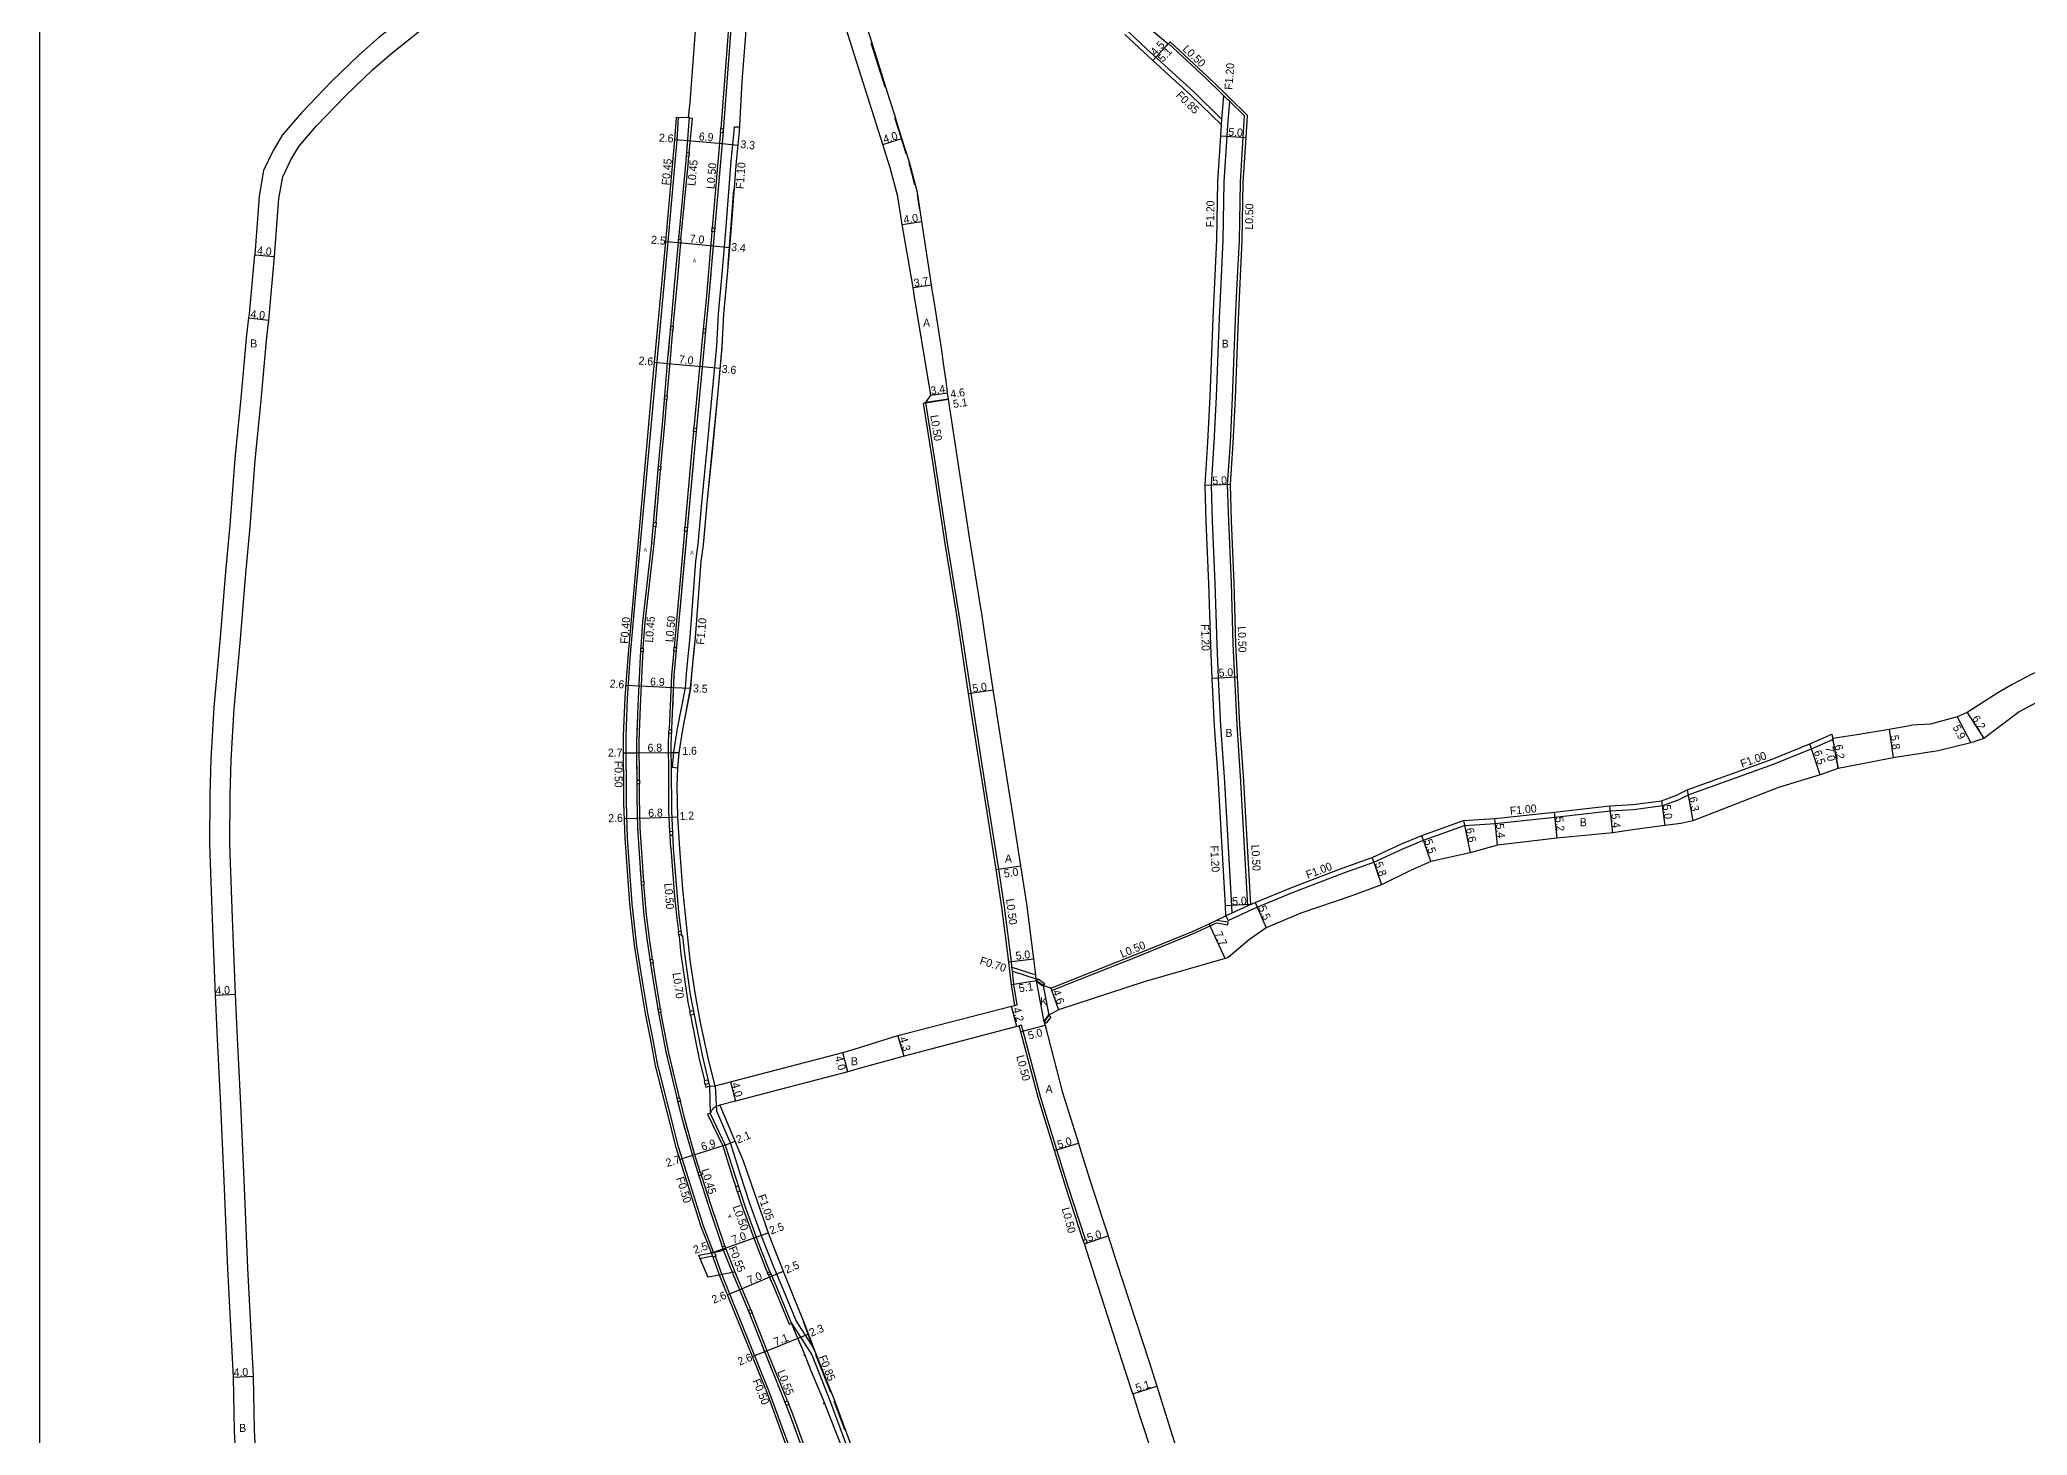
# Model space of a CAD drawing. Header units: metres. Extents: x -12000 to -8000, y -105000 to -102000.
# Drawn here: x -12000 to -11602.6, y -104276.8 to -103997.6 of the extents above; entities that cross this region are included whole.
import ezdxf

# ---------------------------------------------------------------- set-up
doc = ezdxf.new("R2010")
doc.units = ezdxf.units.M
doc.header["$LTSCALE"] = 2.5
for name, color, linetype in [('側溝・桝', 7, 'Continuous'), ('図郭', 7, 'Continuous'), ('幅員', 7, 'Continuous'), ('歩道・分離帯・安全施設', 7, 'Continuous'), ('舗装', 7, 'Continuous'), ('道路', 7, 'Continuous')]:
    doc.layers.add(name, color=color, linetype=linetype)
doc.styles.get("Standard").update_dxf_attribs({"font": ''})
doc.styles.add('YOKO_DECO', font='')
doc.styles.get('Standard').set_extended_font_data('@MS PGothic')
doc.styles.get('YOKO_DECO').set_extended_font_data('MS PGothic')

msp = doc.modelspace()

# ---------------------------------------------------------------- linework, layer by layer
at = {"layer": '側溝・桝'}
for points in [[(-11835.64, -103947.6), (-11835.02, -103947.07), (-11834.98, -103947.04), (-11832.59, -103949.16), (-11827.01, -103954.6), (-11823.62, -103957.58), (-11815.11, -103965.3), (-11809.44, -103970.59), (-11802.2, -103977.19), (-11792.98, -103986.12), (-11782.44, -103995.87), (-11778.75, -103999.36), (-11769.28, -104007.99), (-11763.63, -104013.48)], [(-11862.39, -103996.05), (-11863.84, -104015.33)], [(-11758.44, -104170.81), (-11759.92, -104144.86), (-11760.62, -104134.63), (-11761.07, -104125.07), (-11761.39, -104118.5), (-11761.74, -104106.2), (-11762.26, -104093.85), (-11762.49, -104086.55), (-11761.94, -104078.2), (-11761.52, -104069.15), (-11760.92, -104053.43), (-11760.57, -104046.37), (-11760.14, -104037.74), (-11759.95, -104026.08), (-11759.37, -104017.04), (-11759.09, -104012.8), (-11762.15, -104009.84), (-11762.45, -104009.55), (-11763.27, -104008.75), (-11763.57, -104008.46), (-11766.78, -104005.33), (-11774.33, -103998.32)], [(-11762.15, -104009.84), (-11762.52, -104014.67), (-11762.66, -104016.83), (-11763.25, -104025.95), (-11763.44, -104037.63), (-11763.88, -104046.37), (-11764.22, -104053.28), (-11764.82, -104068.98), (-11765.24, -104078.15), (-11765.79, -104086.58), (-11765.79, -104086.67), (-11765.56, -104093.88), (-11765.04, -104106.27), (-11764.68, -104118.61), (-11764.37, -104125.22), (-11763.91, -104134.83), (-11763.22, -104145.02), (-11761.74, -104170.8), (-11761.66, -104172.29)], [(-11763.72, -104014.59), (-11763.63, -104013.48), (-11763.27, -104008.75)], [(-11865.26, -104240.09), (-11867.31, -104234.91), (-11872.3, -104219.05), (-11875.86, -104204.8), (-11876.42, -104202.76), (-11877.3, -104197.96), (-11878.4, -104192.32), (-11879.38, -104186.7), (-11880.59, -104178.82), (-11881.56, -104170.4), (-11882.46, -104157.26), (-11882.71, -104150.25), (-11882.78, -104136.81), (-11882.5, -104129.35), (-11881.97, -104121.27), (-11880.88, -104109.22), (-11877.18, -104068.48), (-11874.36, -104037.96), (-11872.55, -104017.57), (-11872.26, -104013.04)], [(-11870.16, -104020.16), (-11869.5, -104013.33), (-11870.12, -104013.27)], [(-11872.45, -104143.27), (-11873.52, -104143.15), (-11873.25, -104140.08), (-11872.47, -104135.35), (-11870.92, -104127.21), (-11870.6, -104123.62), (-11869.97, -104117.1), (-11868.82, -104101.84), (-11868.38, -104098.49), (-11867.55, -104089.51), (-11866.53, -104079.24), (-11865.46, -104067.86), (-11864.61, -104058.85), (-11864.29, -104052.37), (-11863.49, -104043.67), (-11863.09, -104039), (-11862.8, -104035.83), (-11861.78, -104021.85), (-11861.14, -104015.82), (-11861.1, -104014.95), (-11860.02, -104015.01)], [(-11863.9, -104016.11), (-11863.94, -104016.64), (-11865.53, -104035.17)], [(-11870.38, -104022.55), (-11870.23, -104020.91)], [(-11865.6, -104035.9), (-11866.71, -104048.77), (-11867.34, -104055.44)], [(-11873.33, -104054.93), (-11873.15, -104052.93), (-11872.52, -104045.97)], [(-11874.54, -104068.77), (-11873.92, -104061.37), (-11873.4, -104055.64)], [(-11867.4, -104056.14), (-11869.21, -104075.2)], [(-11875.81, -104082.84), (-11874.96, -104073.78), (-11874.6, -104069.5)], [(-11805.07, -104190.75), (-11804.58, -104190.64), (-11805.25, -104186.57), (-11805.53, -104183.88), (-11805.61, -104183.12), (-11805.73, -104181.98), (-11807.13, -104171.04), (-11808.27, -104163.52), (-11810.84, -104147.37), (-11813.13, -104132.68), (-11813.8, -104128.3), (-11816.17, -104112.62), (-11818.48, -104098.29), (-11820.9, -104082.42), (-11822.84, -104070.15)], [(-11869.28, -104075.96), (-11869.54, -104078.69), (-11871.02, -104095.07)], [(-11876.78, -104094.14), (-11875.88, -104083.6)], [(-11879.32, -104119.28), (-11878.96, -104114.1), (-11877.19, -104099), (-11876.85, -104094.97)], [(-11871.08, -104095.84), (-11873.18, -104119.06)], [(-11880.09, -104145.7), (-11880.14, -104137.89), (-11879.86, -104130.85), (-11879.45, -104121), (-11879.37, -104119.98)], [(-11873.24, -104119.81), (-11873.68, -104124.69), (-11874.17, -104135.37), (-11874.17, -104135.52)], [(-11874, -104155.93), (-11874.2, -104151.83), (-11874.25, -104143.19), (-11874.29, -104139.65), (-11874.29, -104138.4), (-11874.21, -104136.31)], [(-11757.95, -104170.58), (-11758.44, -104170.81), (-11761.66, -104172.29), (-11762.83, -104172.84), (-11762.41, -104173.74), (-11757.54, -104171.49), (-11756.58, -104171.09), (-11749.5, -104168.13), (-11739.25, -104164.2), (-11733.24, -104162.07), (-11727.44, -104159.42), (-11723.33, -104157.68), (-11715.13, -104154.73), (-11709.01, -104154.35), (-11697.09, -104153.1), (-11685.98, -104151.81), (-11681.36, -104151.53), (-11675.48, -104150.77), (-11672.33, -104149.59), (-11670.24, -104148.56), (-11653.33, -104142.46), (-11645.64, -104139.34), (-11641.47, -104137.53), (-11641.52, -104137.26)], [(-11879.24, -104165.99), (-11879.92, -104155.24), (-11880.07, -104149.21), (-11880.09, -104146.45)], [(-11873.83, -104159.31), (-11873.95, -104156.76)], [(-11873.83, -104159.31), (-11873.07, -104168.98), (-11872.68, -104172.75), (-11872.29, -104175.96)], [(-11877.48, -104181.48), (-11878.01, -104177.82), (-11878.7, -104172.66), (-11879.16, -104167.21), (-11879.19, -104166.71)], [(-11872.21, -104176.69), (-11872.18, -104176.94), (-11871.83, -104180.49), (-11870.72, -104188.23), (-11870.4, -104190.07), (-11870.04, -104191.92)], [(-11797.87, -104187.32), (-11797.7, -104187.79), (-11780.54, -104180.96), (-11769.31, -104176.39), (-11765.99, -104174.85), (-11764.7, -104174.25), (-11762.47, -104174.6), (-11762.39, -104174.11), (-11764.77, -104173.74)], [(-11875.91, -104191.41), (-11876.98, -104184.92), (-11877.37, -104182.2)], [(-11805.61, -104183.12), (-11800.86, -104184.64)], [(-11805.53, -104183.88), (-11800.76, -104185.4)], [(-11872.08, -104209.21), (-11872.94, -104205.56), (-11874.28, -104199.94), (-11875.79, -104192.13)], [(-11869.89, -104192.71), (-11868.82, -104198.16), (-11868.19, -104201.17), (-11867.1, -104205.79)], [(-11790.88, -104237.6), (-11794.35, -104226.96), (-11796.62, -104219.64), (-11799.85, -104209.26), (-11803.36, -104195.91), (-11803.68, -104194.73), (-11804.16, -104194.85)], [(-11866.93, -104206.54), (-11866.8, -104207.09), (-11866.1, -104206.93)], [(-11866.1, -104206.93), (-11865.97, -104212.36)], [(-11864.94, -104206.84), (-11864.7, -104211.84), (-11861.92, -104218.38), (-11859.98, -104224.61), (-11857.99, -104230.69), (-11855.43, -104237.65), (-11853.32, -104243.02), (-11851.73, -104246.66), (-11848.73, -104253.93), (-11845.28, -104259.32)], [(-11867.93, -104224.04), (-11869.13, -104220.24), (-11871.12, -104213.26), (-11871.9, -104209.94)], [(-11863.04, -104238.87), (-11865.75, -104230.79), (-11867.64, -104224.97), (-11867.72, -104224.69)], [(-11860.49, -104228.09), (-11859.47, -104231.2), (-11856.9, -104238.21), (-11854.77, -104243.62), (-11854.51, -104244.22)], [(-11861.5, -104244.2), (-11863.27, -104239.69)], [(-11861.5, -104244.2), (-11861, -104243.99), (-11862.76, -104239.51), (-11862.82, -104239.54)], [(-11868.05, -104241.37), (-11865.48, -104240.86)], [(-11864.09, -104244.71), (-11865.39, -104241.09)], [(-11815.57, -104400), (-11825.07, -104363.12), (-11832, -104336.54), (-11835.2, -104324.33), (-11836.82, -104318.59), (-11838.9, -104311.65), (-11841.93, -104301.7), (-11845.95, -104290.07), (-11850.85, -104277.12), (-11854.2, -104267.88), (-11863.61, -104244.55), (-11864.92, -104240.91)], [(-11857.82, -104251.58), (-11857.88, -104251.43), (-11861, -104243.99)], [(-11854.28, -104244.75), (-11853.17, -104247.27), (-11850.18, -104254.53), (-11849.7, -104254.33)], [(-11850.52, -104269.88), (-11854.22, -104260.69), (-11857.55, -104252.26)], [(-11849.7, -104254.33), (-11845.66, -104260.66), (-11841.87, -104270.1), (-11839.07, -104277.7), (-11836.41, -104284.9), (-11834.07, -104291.66), (-11832.65, -104296.11), (-11830.87, -104301.8), (-11828.98, -104307.96), (-11826.91, -104315.26), (-11824.33, -104324.25), (-11823.15, -104328.68), (-11821.14, -104336.57), (-11815.86, -104356.58), (-11811.13, -104375.19), (-11809.81, -104379.9), (-11807.43, -104389.72), (-11805.73, -104396.06), (-11804.7, -104400)], [(-11843.19, -104289.78), (-11843.19, -104289.77), (-11846.16, -104281.51), (-11849.66, -104272.01), (-11850.22, -104270.61)]]:
    msp.add_lwpolyline(points, dxfattribs=at)
for points in [[(-11863.41, -104016.15), (-11863.9, -104016.11), (-11863.84, -104015.33), (-11863.35, -104015.37)], [(-11870.62, -104020.11), (-11870.16, -104020.16), (-11870.23, -104020.91), (-11870.69, -104020.87)], [(-11872.26, -104037.47), (-11871.79, -104037.51), (-11871.85, -104038.19), (-11872.32, -104038.15)], [(-11865.11, -104035.94), (-11865.6, -104035.9), (-11865.53, -104035.17), (-11865.04, -104035.21)], [(-11873.8, -104054.89), (-11873.33, -104054.93), (-11873.4, -104055.64), (-11873.86, -104055.59)], [(-11866.85, -104055.49), (-11867.34, -104055.44), (-11867.4, -104056.14), (-11866.91, -104056.18)], [(-11875.01, -104068.73), (-11874.54, -104068.77), (-11874.6, -104069.5), (-11875.07, -104069.46)], [(-11868.79, -104076.01), (-11869.28, -104075.96), (-11869.21, -104075.2), (-11868.72, -104075.25)], [(-11876.28, -104082.8), (-11875.81, -104082.84), (-11875.88, -104083.6), (-11876.34, -104083.56)], [(-11877.24, -104094.1), (-11876.78, -104094.14), (-11876.85, -104094.97), (-11877.31, -104094.93)], [(-11870.59, -104095.88), (-11871.08, -104095.84), (-11871.02, -104095.07), (-11870.52, -104095.12)], [(-11879.79, -104119.25), (-11879.32, -104119.28), (-11879.37, -104119.98), (-11879.84, -104119.95)], [(-11872.75, -104119.86), (-11873.24, -104119.81), (-11873.18, -104119.06), (-11872.68, -104119.11)], [(-11873.71, -104136.33), (-11874.21, -104136.31), (-11874.17, -104135.52), (-11873.68, -104135.54)], [(-11880.56, -104145.7), (-11880.09, -104145.7), (-11880.09, -104146.45), (-11880.56, -104146.45)], [(-11873.46, -104156.73), (-11873.95, -104156.76), (-11874, -104155.93), (-11873.5, -104155.91)], [(-11879.7, -104166.02), (-11879.24, -104165.99), (-11879.19, -104166.71), (-11879.66, -104166.74)], [(-11871.72, -104176.63), (-11872.21, -104176.69), (-11872.29, -104175.96), (-11871.8, -104175.9)], [(-11877.94, -104181.55), (-11877.48, -104181.48), (-11877.37, -104182.2), (-11877.84, -104182.27)], [(-11876.37, -104191.49), (-11875.91, -104191.41), (-11875.79, -104192.13), (-11876.25, -104192.21)], [(-11870.04, -104191.92), (-11869.34, -104191.78), (-11869.18, -104192.57), (-11869.89, -104192.71)], [(-11867.1, -104205.79), (-11866.4, -104205.63), (-11866.23, -104206.38), (-11866.93, -104206.54)], [(-11872.54, -104209.31), (-11872.08, -104209.21), (-11871.9, -104209.94), (-11872.36, -104210.05)], [(-11868.38, -104224.18), (-11867.93, -104224.04), (-11867.72, -104224.69), (-11868.17, -104224.83)], [(-11860.84, -104227.03), (-11860.34, -104226.87), (-11860, -104227.93), (-11860.49, -104228.09)], [(-11865.71, -104240.27), (-11865.17, -104240.06), (-11864.84, -104240.88), (-11865.39, -104241.09)], [(-11791.35, -104237.76), (-11790.88, -104237.6), (-11790.78, -104237.57), (-11790.57, -104238.24), (-11791.14, -104238.42)], [(-11854.51, -104244.22), (-11854.03, -104244.01), (-11853.8, -104244.54), (-11854.28, -104244.75)], [(-11858.32, -104251.78), (-11857.82, -104251.58), (-11857.55, -104252.26), (-11858.05, -104252.46)], [(-11851.02, -104270.08), (-11850.52, -104269.88), (-11850.22, -104270.61), (-11850.72, -104270.81)]]:
    msp.add_lwpolyline(points, close=True, dxfattribs=at)
for points, elevation in [([(-11871.79, -104037.51), (-11870.38, -104022.55)], 91.21), ([(-11872.52, -104045.97), (-11871.85, -104038.19)], 91.21), ([(-11865.97, -104212.36), (-11866.47, -104212.51), (-11863.43, -104218.83), (-11861.47, -104225.08), (-11860.84, -104227.03)], -91.22)]:
    msp.add_lwpolyline(points, dxfattribs=dict(at, elevation=elevation))
at = {"layer": '側溝・桝', "elevation": -91.21}
msp.add_lwpolyline([(-11863.49, -104239.02), (-11863.04, -104238.87), (-11862.82, -104239.54), (-11863.27, -104239.69)], close=True, dxfattribs=at)
at = {"layer": '図郭'}
msp.add_lwpolyline([(-12000, -103800), (-11200, -103800), (-11200, -104400), (-12000, -104400)], close=True, dxfattribs=at)
at = {"layer": '幅員'}
for points in [[(-11777.43, -104001.72), (-11773.99, -103997.95)], [(-11777.43, -104001.72), (-11774.4, -103998.4)], [(-11873.03, -104017.54), (-11870.45, -104017.72)], [(-11870.45, -104017.72), (-11863.59, -104018.32)], [(-11831.44, -104018.51), (-11827.62, -104017.31)], [(-11763.86, -104016.75), (-11758.87, -104017.08)], [(-11863.59, -104018.32), (-11860.36, -104018.65)], [(-11827.57, -104034.5), (-11823.61, -104033.9)], [(-11874.81, -104037.92), (-11872.32, -104038.15)], [(-11957.02, -104040.56), (-11953.04, -104040.92)], [(-11872.32, -104038.15), (-11865.35, -104038.78)], [(-11865.35, -104038.78), (-11862.01, -104039.09)], [(-11825.35, -104047.15), (-11821.69, -104046.6)], [(-11958.18, -104053.2), (-11954.21, -104053.68)], [(-11877.07, -104062.08), (-11874.47, -104062.3)], [(-11874.47, -104062.3), (-11867.55, -104062.95)], [(-11867.55, -104062.95), (-11863.95, -104063.29)], [(-11823.33, -104070.23), (-11818.29, -104069.47)], [(-11818.29, -104069.47), (-11822.84, -104070.15)], [(-11821.84, -104068.69), (-11818.48, -104068.17)], [(-11761.99, -104086.56), (-11766.99, -104086.71)], [(-11765.57, -104125.28), (-11760.57, -104125.04)], [(-11880.16, -104126.91), (-11882.77, -104126.72)], [(-11873.3, -104127.2), (-11880.16, -104126.91)], [(-11869.85, -104127.36), (-11873.3, -104127.2)], [(-11814.29, -104128.38), (-11809.35, -104127.63)], [(-11616.6, -104133.02), (-11613.88, -104138.25)], [(-11614.65, -104132.15), (-11611.32, -104137.38)], [(-11641.66, -104136.47), (-11640.45, -104143.36)], [(-11640.45, -104143.36), (-11641.52, -104137.26)], [(-11630.24, -104135.49), (-11629.45, -104141.23)], [(-11880.59, -104140.27), (-11883.24, -104140.28)], [(-11873.79, -104140.23), (-11880.59, -104140.27)], [(-11872.18, -104140.21), (-11873.79, -104140.23)], [(-11644.03, -104144.6), (-11646.06, -104138.42)], [(-11670.63, -104147.64), (-11669.49, -104153.84)], [(-11873.64, -104153.17), (-11880.44, -104153.34)], [(-11872.41, -104153.11), (-11873.64, -104153.17)], [(-11697.2, -104152.11), (-11696.67, -104157.28)], [(-11685.51, -104156.19), (-11686.07, -104150.81)], [(-11675.73, -104149.79), (-11675.08, -104154.75)], [(-11880.44, -104153.34), (-11883.08, -104153.43)], [(-11721.87, -104161.94), (-11723.7, -104156.75)], [(-11715.33, -104153.74), (-11713.97, -104160.2)], [(-11708.52, -104158.72), (-11709.09, -104153.36)], [(-11733.62, -104161.14), (-11731.73, -104166.63)], [(-11808.76, -104163.59), (-11803.82, -104162.85)], [(-11757.95, -104170.58), (-11762.94, -104170.86)], [(-11756.97, -104170.17), (-11754.79, -104175.22)], [(-11762.97, -104181.38), (-11766.2, -104174.4)], [(-11806.23, -104182.04), (-11801.27, -104181.41)], [(-11964.87, -104188.72), (-11960.87, -104188.53)], [(-11800.7, -104185.86), (-11805.74, -104186.63)], [(-11797.87, -104187.32), (-11796.32, -104191.65)], [(-11804.62, -104194.97), (-11805.69, -104190.91)], [(-11827.2, -104200.91), (-11828.41, -104196.79)], [(-11799.01, -104194.76), (-11803.85, -104196.03)], [(-11838.4, -104204.02), (-11839.4, -104200.14)], [(-11861.9, -104206.04), (-11860.88, -104209.91)], [(-11869.46, -104220.75), (-11872.02, -104221.55)], [(-11862.93, -104218.68), (-11869.46, -104220.75)], [(-11862.93, -104218.68), (-11861.03, -104217.89)], [(-11797.1, -104219.79), (-11792.33, -104218.3)], [(-11856.75, -104237.1), (-11854.39, -104236.26)], [(-11865.71, -104240.27), (-11863.35, -104239.43)], [(-11863.35, -104239.43), (-11856.75, -104237.1)], [(-11791.14, -104238.42), (-11786.38, -104236.88)], [(-11851.35, -104243.96), (-11853.62, -104244.95)], [(-11860.05, -104247.65), (-11862.5, -104248.64)], [(-11853.62, -104244.95), (-11860.05, -104247.65)], [(-11846.32, -104256.53), (-11848.42, -104257.41)], [(-11855.05, -104260.03), (-11857.49, -104261.02)], [(-11848.42, -104257.41), (-11855.05, -104260.03)], [(-11961.23, -104265.11), (-11957.23, -104264.93)], [(-11781.48, -104268.49), (-11776.63, -104266.92)]]:
    msp.add_lwpolyline(points, dxfattribs=at)
at = {"layer": '歩道・分離帯・安全施設'}
for points in [[(-11861.3, -103988.23), (-11863.45, -104016.68), (-11865.35, -104038.78), (-11866.21, -104048.81), (-11869.05, -104078.73), (-11873.19, -104124.72), (-11873.67, -104135.39), (-11873.8, -104138.41), (-11873.79, -104139.64), (-11873.75, -104143.19), (-11873.7, -104151.82), (-11873.33, -104159.29), (-11872.58, -104168.94), (-11872.19, -104172.7), (-11871.69, -104176.82), (-11871.47, -104176.79), (-11871.46, -104176.87), (-11871.12, -104180.4), (-11870.01, -104188.12), (-11869.7, -104189.94), (-11868.12, -104198.01), (-11867.48, -104201.01), (-11866.1, -104206.93), (-11864.94, -104206.84)], [(-11861.3, -103988.23), (-11863.45, -104016.68), (-11865.35, -104038.78), (-11866.21, -104048.81), (-11869.05, -104078.73), (-11873.19, -104124.72), (-11873.67, -104135.39), (-11873.8, -104138.41), (-11873.79, -104139.64), (-11873.75, -104143.19), (-11873.7, -104151.82), (-11873.33, -104159.29), (-11872.58, -104168.94), (-11872.19, -104172.7), (-11871.69, -104176.82), (-11871.47, -104176.79), (-11871.46, -104176.87), (-11871.12, -104180.4), (-11870.01, -104188.12), (-11869.7, -104189.94), (-11868.12, -104198.01), (-11867.48, -104201.01), (-11866.1, -104206.93), (-11864.94, -104206.84)], [(-11830.96, -104007.06), (-11833.74, -103998.26)], [(-11826.75, -104020.41), (-11827.72, -104017.34), (-11829.02, -104013.21)], [(-11870.56, -104019.23), (-11870.47, -104017.96)], [(-11863.3, -104014.69), (-11863.45, -104016.68), (-11865.35, -104038.78), (-11865.68, -104042.59)], [(-11870.87, -104022.8), (-11870.84, -104022.51), (-11870.69, -104020.87)], [(-11825.01, -104026.57), (-11826.19, -104022.19)], [(-11824.06, -104031.6), (-11824.51, -104028.61)], [(-11872.99, -104045.93), (-11872.32, -104038.15), (-11872.15, -104036.37)], [(-11873.27, -104049.01), (-11872.99, -104045.93)], [(-11865.84, -104044.44), (-11866.21, -104048.81), (-11866.28, -104049.56)], [(-11874.32, -104060.58), (-11873.93, -104056.34)], [(-11866.95, -104056.57), (-11869.05, -104078.73), (-11871.66, -104107.73)], [(-11876.36, -104083.71), (-11876.28, -104082.8), (-11875.43, -104073.74), (-11875.09, -104069.72)], [(-11877.15, -104093.05), (-11876.55, -104085.93)], [(-11878.26, -104104.09), (-11877.66, -104098.95), (-11877.58, -104098.09)], [(-11879.02, -104110.63), (-11878.81, -104108.77)], [(-11871.69, -104108.03), (-11873.19, -104124.72), (-11873.5, -104131.53)], [(-11880.55, -104147.84), (-11880.61, -104137.88), (-11880.42, -104133.14)], [(-11873.74, -104137.1), (-11873.8, -104138.41), (-11873.79, -104139.64)], [(-11880.32, -104156.4), (-11880.39, -104155.26), (-11880.41, -104154.42)], [(-11879.57, -104167.97), (-11879.63, -104167.25), (-11879.86, -104163.55)], [(-11877.54, -104184.3), (-11877.9, -104181.81)], [(-11799.44, -104186.87), (-11800.65, -104186.02)], [(-11798.33, -104192.65), (-11799.19, -104193.83)], [(-11874.5, -104201.07), (-11874.74, -104200.04), (-11874.89, -104199.25)], [(-11873.64, -104204.63), (-11874.09, -104202.78)], [(-11871.94, -104211.82), (-11872.4, -104209.88)], [(-11864.01, -104210.73), (-11864.33, -104210.82), (-11864.72, -104210.98), (-11865.08, -104211.2), (-11865.41, -104211.46), (-11865.45, -104211.48), (-11865.67, -104211.78), (-11865.83, -104212.06), (-11865.97, -104212.36), (-11862.93, -104218.68), (-11860.98, -104224.93), (-11858.98, -104231.03), (-11856.75, -104237.1), (-11856.41, -104238.03), (-11854.29, -104243.42), (-11852.69, -104247.07), (-11849.14, -104255.69), (-11847.25, -104260.21), (-11845.87, -104263.69), (-11843.39, -104269.68), (-11841.09, -104275.48), (-11834.49, -104292.25)], [(-11864.01, -104210.73), (-11864.33, -104210.82), (-11864.72, -104210.98), (-11865.08, -104211.2), (-11865.41, -104211.46), (-11865.45, -104211.48), (-11865.67, -104211.78), (-11865.83, -104212.06), (-11865.97, -104212.36), (-11862.93, -104218.68), (-11860.98, -104224.93), (-11858.98, -104231.03)], [(-11869.85, -104219.43), (-11871.22, -104214.63)], [(-11858.98, -104231.03), (-11856.75, -104237.1), (-11856.41, -104238.03)], [(-11863.27, -104239.69), (-11863.35, -104239.43), (-11863.85, -104237.95)], [(-11856.41, -104238.03), (-11854.29, -104243.42), (-11852.69, -104247.07), (-11849.14, -104255.69), (-11847.25, -104260.21), (-11845.87, -104263.69), (-11843.39, -104269.68), (-11841.09, -104275.48), (-11834.49, -104292.25)], [(-11860.09, -104247.55), (-11861.27, -104244.73)], [(-11858.22, -104252.03), (-11858.38, -104251.63), (-11858.83, -104250.56)], [(-11853.5, -104263.91), (-11854.72, -104260.88), (-11855.55, -104258.78)], [(-11848.81, -104275.88), (-11849.46, -104274.1)]]:
    msp.add_lwpolyline(points, dxfattribs=at)
for points, elevation in [([(-11870.84, -104022.51), (-11870.62, -104020.11), (-11870.11, -104013.12), (-11870.32, -104013.11)], 91.21), ([(-11870.84, -104022.51), (-11870.62, -104020.11), (-11870.11, -104013.12), (-11870.32, -104013.11)], 91.22), ([(-11872.99, -104045.93), (-11872.32, -104038.15), (-11870.84, -104022.51)], 91.21), ([(-11872.99, -104045.93), (-11872.32, -104038.15), (-11870.84, -104022.51)], 91.22), ([(-11862.37, -104042.52), (-11861.23, -104027.51)], 94.87), ([(-11866.2, -104230.94), (-11868.09, -104225.11), (-11869.58, -104220.37), (-11871.58, -104213.38), (-11873.39, -104205.67), (-11874.74, -104200.04), (-11876.25, -104192.21), (-11877.44, -104184.99), (-11878.47, -104177.88), (-11879.17, -104172.72), (-11879.63, -104167.25), (-11880.39, -104155.26), (-11880.54, -104149.22), (-11880.61, -104137.88), (-11880.33, -104130.83), (-11879.91, -104120.98), (-11879.43, -104114.06), (-11877.66, -104098.95), (-11876.28, -104082.8), (-11875.43, -104073.74), (-11874.39, -104061.33), (-11873.61, -104052.89), (-11872.99, -104045.93)], 91.21), ([(-11866.2, -104230.94), (-11868.09, -104225.11), (-11869.58, -104220.37), (-11871.58, -104213.38), (-11873.39, -104205.67), (-11874.74, -104200.04), (-11876.25, -104192.21), (-11877.44, -104184.99), (-11878.47, -104177.88), (-11879.17, -104172.72), (-11879.63, -104167.25), (-11880.39, -104155.26), (-11880.54, -104149.22), (-11880.61, -104137.88), (-11880.33, -104130.83), (-11879.91, -104120.98), (-11879.43, -104114.06), (-11877.66, -104098.95), (-11876.28, -104082.8), (-11875.43, -104073.74), (-11874.39, -104061.33), (-11873.61, -104052.89), (-11872.99, -104045.93)], 91.22), ([(-11863.61, -104059.12), (-11864.45, -104067.98), (-11865.51, -104079.36), (-11866.53, -104089.63), (-11867.3, -104097.91)], 94.59), ([(-11870.72, -104131.64), (-11869.9, -104127.35), (-11869.58, -104123.72), (-11869.05, -104118.24)], 93.41), ([(-11863.3, -104239.69), (-11863.27, -104239.69), (-11863.35, -104239.43), (-11866.2, -104230.94)], 91.21), ([(-11863.3, -104239.69), (-11863.27, -104239.69), (-11863.35, -104239.43), (-11866.2, -104230.94)], 91.22), ([(-11865.71, -104240.27), (-11865.21, -104240.15)], 91.22), ([(-11865.21, -104240.15), (-11863.3, -104239.69)], 91.21), ([(-11865.21, -104240.15), (-11863.3, -104239.69)], 91.22), ([(-11813.5, -104400), (-11817.53, -104384.47), (-11820.75, -104372.24), (-11823.99, -104359.67), (-11827.66, -104345.39), (-11830, -104336.25), (-11832.99, -104324.92), (-11835.4, -104316.42), (-11837.6, -104308.74), (-11840.81, -104298.63), (-11843.7, -104289.95), (-11846.67, -104281.69), (-11850.16, -104272.21), (-11854.72, -104260.88), (-11858.38, -104251.63), (-11861.5, -104244.2), (-11863.58, -104244.61), (-11864.09, -104244.71)], 90.16), ([(-11813.5, -104400), (-11817.53, -104384.47), (-11820.75, -104372.24), (-11823.99, -104359.67), (-11827.66, -104345.39), (-11830, -104336.25), (-11832.99, -104324.92), (-11835.4, -104316.42), (-11837.6, -104308.74), (-11840.81, -104298.63), (-11843.7, -104289.95), (-11846.67, -104281.69), (-11850.16, -104272.21), (-11854.72, -104260.88), (-11858.38, -104251.63), (-11861.5, -104244.2), (-11863.58, -104244.61)], 90.16), ([(-11845.18, -104259.69), (-11847.31, -104254.06)], 92.16), ([(-11841.81, -104268.19), (-11844.82, -104260.65)], 92.15), ([(-11839, -104275.68), (-11841.15, -104269.91)], 92.11)]:
    msp.add_lwpolyline(points, dxfattribs=dict(at, elevation=elevation))
for p in [(-11847.19, -104260.74, 91.71), (-11843.22, -104270.4, 91.67)]:
    msp.add_point(p, dxfattribs=at)
at = {"layer": '舗装'}
for points in [[(-11799.2, -104194.02), (-11800.7, -104185.86)], [(-11799.39, -104186.78), (-11798.27, -104192.73)]]:
    msp.add_lwpolyline(points, dxfattribs=at)
at = {"layer": '道路'}
for points in [[(-11838.49, -103936.89), (-11836.46, -103939.03), (-11831.9, -103944.42), (-11828.68, -103948.16), (-11824.71, -103952.17), (-11821.42, -103955.19), (-11812.9, -103962.91), (-11807.26, -103968.19), (-11799.97, -103974.82), (-11790.73, -103983.77), (-11780.2, -103993.52), (-11774.4, -103998.4), (-11774.33, -103998.32), (-11773.99, -103997.95), (-11766.44, -104004.97), (-11763.22, -104008.1), (-11762.1, -104009.19), (-11758.58, -104012.61)], [(-11868.19, -103948.5), (-11871.94, -103951.18), (-11873.78, -103952.25), (-11875.67, -103953.35), (-11881.19, -103956.82), (-11887.64, -103961.8), (-11900.31, -103971.96), (-11909.57, -103979.16), (-11923.33, -103990.03), (-11928.8, -103994.48), (-11932.12, -103997.06), (-11936.18, -104000.61), (-11941.65, -104005.9), (-11947.69, -104012.17), (-11951.45, -104016.57), (-11953.32, -104019.72), (-11955.25, -104023.72), (-11956.15, -104028.82), (-11957.02, -104040.53), (-11957.02, -104040.57)], [(-11861.73, -104035.92), (-11860.7, -104021.94), (-11860.07, -104015.91), (-11859.53, -104005.94), (-11858.83, -103996.58), (-11858.38, -103988.68), (-11858, -103982.13), (-11857.79, -103969.23), (-11857.28, -103952.1)], [(-11954.21, -104053.68), (-11953.04, -104040.92), (-11952.18, -104029.32), (-11951.41, -104024.96), (-11949.79, -104021.61), (-11948.19, -104018.91), (-11944.73, -104014.86), (-11938.82, -104008.73), (-11933.47, -104003.55), (-11929.57, -104000.15), (-11926.31, -103997.61), (-11920.83, -103993.15), (-11907.11, -103982.31), (-11897.85, -103975.12), (-11885.16, -103964.95), (-11878.9, -103960.11), (-11873.6, -103956.78), (-11871.77, -103955.7), (-11869.93, -103954.63)], [(-11840.22, -103977.38), (-11833.66, -103998.16), (-11830.22, -104009.08), (-11828.93, -104013.18)], [(-11805.07, -104190.75), (-11805.74, -104186.63), (-11806.03, -104183.93), (-11806.23, -104182.04), (-11807.62, -104171.11), (-11808.76, -104163.59), (-11811.33, -104147.45), (-11813.62, -104132.76), (-11814.29, -104128.38), (-11816.67, -104112.7), (-11818.98, -104098.37), (-11821.39, -104082.49), (-11823.33, -104070.23), (-11823.11, -104070.19), (-11822.84, -104070.15), (-11821.84, -104068.69), (-11825.08, -104049.01), (-11825.35, -104047.15), (-11827.57, -104034.5), (-11828.41, -104028.91), (-11829.97, -104023.17), (-11831.44, -104018.51), (-11837.48, -103999.36), (-11844.03, -103978.61)], [(-11797.87, -104187.32), (-11780.72, -104180.5), (-11769.51, -104175.93), (-11766.2, -104174.4), (-11764.77, -104173.74), (-11762.83, -104172.84), (-11762.94, -104170.86), (-11764.41, -104145.1), (-11765.11, -104134.9), (-11765.57, -104125.28), (-11765.88, -104118.65), (-11766.24, -104106.31), (-11766.76, -104093.93), (-11766.99, -104086.71), (-11766.99, -104086.57), (-11766.44, -104078.07), (-11766.02, -104068.93), (-11765.42, -104053.23), (-11764.64, -104037.59), (-11764.45, -104025.9), (-11763.86, -104016.75), (-11763.72, -104014.59), (-11769.86, -104008.61), (-11777.43, -104001.72), (-11779.33, -103999.99), (-11783.02, -103996.5)], [(-11821.12, -104050.27), (-11821.54, -104047.59), (-11821.69, -104046.6), (-11823.61, -104033.9), (-11824.49, -104028.09), (-11826.13, -104022.04), (-11827.62, -104017.31), (-11828.93, -104013.18)], [(-11758.58, -104012.61), (-11758.87, -104017.08), (-11759.45, -104026.1), (-11759.64, -104037.75), (-11760.42, -104053.45), (-11761.02, -104069.17), (-11761.44, -104078.24), (-11761.99, -104086.56), (-11761.76, -104093.83), (-11761.24, -104106.18), (-11760.89, -104118.48), (-11760.57, -104125.04), (-11760.12, -104134.6), (-11759.42, -104144.83), (-11757.95, -104170.58), (-11756.97, -104170.17), (-11749.87, -104167.2), (-11739.6, -104163.26), (-11733.62, -104161.14), (-11727.85, -104158.51), (-11723.7, -104156.75), (-11715.33, -104153.74), (-11709.09, -104153.36), (-11697.2, -104152.11), (-11686.07, -104150.81), (-11681.46, -104150.53), (-11675.73, -104149.79), (-11672.73, -104148.67), (-11670.63, -104147.64), (-11653.64, -104141.51), (-11646.06, -104138.42), (-11641.66, -104136.47), (-11641.52, -104137.26), (-11636.71, -104136.56), (-11630.24, -104135.49), (-11625.73, -104134.69)], [(-11862.42, -104043.77), (-11862.01, -104039.09), (-11861.73, -104035.92)], [(-11960.4, -104288.53), (-11961.09, -104275.9), (-11961.23, -104265.11), (-11962.4, -104243.48), (-11963.15, -104225.83), (-11963.77, -104210.76), (-11964.45, -104197.48), (-11964.87, -104188.72), (-11965.44, -104173.46), (-11966, -104158.56), (-11965.94, -104148.65), (-11965.73, -104141.49), (-11965.11, -104131.08), (-11963.88, -104117.12), (-11962.81, -104103.99), (-11961.93, -104094.65), (-11960.92, -104081.38), (-11959.71, -104069.28), (-11958.59, -104056.56), (-11958.18, -104053.2), (-11958.08, -104052.41), (-11957.02, -104040.57)], [(-11864.94, -104206.84), (-11866.32, -104201.59), (-11867.89, -104194.18), (-11868.95, -104188.21), (-11869.93, -104181.7), (-11870.62, -104175.16), (-11871.43, -104167.46), (-11872.04, -104159.33), (-11872.41, -104153.11), (-11872.54, -104146.84), (-11872.45, -104143.27), (-11872.18, -104140.21), (-11871.41, -104135.54), (-11869.85, -104127.36), (-11869.53, -104123.72), (-11868.9, -104117.19), (-11867.75, -104101.95), (-11867.31, -104098.61), (-11866.48, -104089.62), (-11865.46, -104079.34), (-11864.39, -104067.97), (-11863.54, -104058.93), (-11863.22, -104052.45), (-11862.42, -104043.77)], [(-11956.41, -104288.33), (-11957.09, -104275.76), (-11957.23, -104264.93), (-11958.4, -104243.29), (-11959.16, -104225.66), (-11959.78, -104210.58), (-11960.45, -104197.28), (-11960.87, -104188.53), (-11961.44, -104173.32), (-11962, -104158.5), (-11961.94, -104148.72), (-11961.73, -104141.67), (-11961.12, -104131.37), (-11959.89, -104117.46), (-11958.82, -104104.34), (-11957.94, -104094.99), (-11956.93, -104081.73), (-11955.73, -104069.65), (-11954.61, -104056.97), (-11954.21, -104053.68)], [(-11819.35, -104061.85), (-11819.59, -104060.13), (-11821.12, -104050.27)], [(-11818.58, -104067.47), (-11818.8, -104065.87), (-11819.35, -104061.85)], [(-11811.77, -104111.66), (-11814.04, -104097.56), (-11816.45, -104081.76), (-11818.29, -104069.47), (-11818.48, -104068.17), (-11818.58, -104067.47)], [(-11809.43, -104127.06), (-11811.17, -104115.62), (-11811.73, -104111.9), (-11811.77, -104111.66)], [(-11548.08, -104111.42), (-11552.45, -104111.31), (-11553.83, -104111.46), (-11560.28, -104112.9), (-11571.32, -104115.67), (-11582.09, -104118.77), (-11595.26, -104122.51), (-11599.61, -104123.65), (-11601.55, -104124.4), (-11605.63, -104126.54)], [(-11806.39, -104146.71), (-11808.7, -104131.91), (-11808.73, -104131.69), (-11809.35, -104127.63), (-11809.43, -104127.06)], [(-11599.06, -104129.2), (-11604.25, -104132.04), (-11611.32, -104137.38), (-11613.88, -104138.25), (-11620.43, -104139.83), (-11629.45, -104141.23), (-11635.2, -104142.32), (-11640.45, -104143.36), (-11644.03, -104144.6), (-11652.35, -104147.17), (-11669.49, -104153.84), (-11671.89, -104154.36), (-11675.08, -104154.75), (-11680.62, -104155.51), (-11685.51, -104156.19), (-11696.67, -104157.28), (-11708.52, -104158.72), (-11713.97, -104160.2), (-11721.87, -104161.94), (-11726.05, -104163.83), (-11731.73, -104166.63), (-11737.64, -104168.82), (-11747.83, -104172.31), (-11754.79, -104175.22), (-11758.11, -104177.56)], [(-11605.63, -104126.54), (-11608.52, -104128.24), (-11614.65, -104132.15), (-11616.6, -104133.02), (-11621.98, -104134.47), (-11625.73, -104134.69)], [(-11797.87, -104187.32), (-11799.39, -104186.78), (-11800.7, -104185.86), (-11800.76, -104185.4), (-11800.86, -104184.64), (-11801.27, -104181.41), (-11802.67, -104170.42), (-11803.82, -104162.85), (-11805.67, -104151.22), (-11806.39, -104146.71)], [(-11758.11, -104177.56), (-11762.41, -104181.16), (-11762.97, -104181.38), (-11779.18, -104186), (-11796.32, -104191.65), (-11798.27, -104192.73), (-11799.2, -104194.02), (-11799.01, -104194.76), (-11795.55, -104207.95), (-11792.33, -104218.3), (-11792.03, -104219.26), (-11791.49, -104220.98)], [(-11864.94, -104206.84), (-11861.9, -104206.04), (-11839.4, -104200.14), (-11837.16, -104199.53), (-11828.41, -104196.79), (-11805.69, -104190.91), (-11805.07, -104190.75)], [(-11781.48, -104268.49), (-11783, -104263.79), (-11789.51, -104243.43), (-11791.14, -104238.42), (-11791.35, -104237.76), (-11794.82, -104227.11), (-11797.1, -104219.79), (-11800.33, -104209.4), (-11803.85, -104196.03), (-11804.16, -104194.85), (-11804.62, -104194.97), (-11827.2, -104200.91), (-11836.16, -104203.37), (-11838.4, -104204.02), (-11860.88, -104209.91), (-11864.01, -104210.73)], [(-11864.01, -104210.73), (-11859.37, -104221.87)], [(-11859.37, -104221.87), (-11854.39, -104236.26), (-11853.18, -104239.36)], [(-11791.49, -104220.98), (-11790.04, -104225.64), (-11787.57, -104233.24), (-11786.98, -104235.03)], [(-11786.98, -104235.03), (-11786.38, -104236.88), (-11784.75, -104241.9), (-11778.19, -104262.06), (-11776.63, -104266.92), (-11772.82, -104279.03), (-11767.42, -104296.49), (-11761.88, -104312.93), (-11758.9, -104322.21), (-11756.71, -104329.06)], [(-11853.18, -104239.36), (-11849.66, -104248.22), (-11847.25, -104254.1), (-11844.98, -104260.11), (-11841.08, -104269.8), (-11838.27, -104277.41), (-11835.62, -104284.6), (-11833.28, -104291.4), (-11831.85, -104295.85), (-11830.06, -104301.55), (-11828.17, -104307.72), (-11826.1, -104315.03), (-11823.52, -104324.03), (-11822.34, -104328.47), (-11820.33, -104336.36), (-11815.05, -104356.37), (-11810.31, -104374.97), (-11809, -104379.69), (-11806.62, -104389.51), (-11804.92, -104395.84), (-11803.83, -104400)], [(-11781.48, -104268.49), (-11780.09, -104272.79), (-11777.6, -104280.49), (-11772.19, -104298.01), (-11766.62, -104314.52), (-11761.23, -104331.34), (-11754.35, -104352.73), (-11749.61, -104366.89), (-11749.07, -104368.51), (-11742.61, -104389.1), (-11742.34, -104389.98), (-11742.01, -104391.1), (-11741.77, -104391.87), (-11740.19, -104397.31), (-11739.55, -104400)]]:
    msp.add_lwpolyline(points, dxfattribs=at)
for points, elevation in [([(-11872.68, -104013.02), (-11870.32, -104013.11), (-11869.94, -104010.11), (-11868.49, -103990.31), (-11870.48, -103990.21), (-11870.89, -103990.18)], 94.27), ([(-11873.03, -104017.54), (-11872.69, -104013.17), (-11872.68, -104013.02)], 91.22), ([(-11877.66, -104068.44), (-11874.81, -104037.92), (-11873.03, -104017.54)], 91.22), ([(-11867.77, -104235.06), (-11872.76, -104219.18), (-11876.33, -104204.92), (-11876.89, -104202.86), (-11877.78, -104198.05), (-11878.87, -104192.4), (-11879.85, -104186.78), (-11881.11, -104178.72), (-11882.04, -104170.45), (-11882.94, -104157.28), (-11883.19, -104150.23), (-11883.26, -104136.79), (-11882.95, -104129.17), (-11882.36, -104121.13), (-11881.31, -104109.08), (-11877.66, -104068.44)], 91.22), ([(-11868.31, -104240.75), (-11865.71, -104240.27), (-11867.77, -104235.06)], 91.22), ([(-11868.31, -104240.75), (-11866.4, -104245.15)], 91.22), ([(-11816.25, -104400), (-11819.77, -104386.59), (-11825.63, -104363.32), (-11829.68, -104347.71), (-11832.47, -104336.59), (-11835.71, -104324.34), (-11837.3, -104318.57), (-11839.36, -104311.5), (-11842.39, -104301.72), (-11846.46, -104290.24), (-11851.31, -104277.28), (-11854.65, -104268.05), (-11864.09, -104244.71), (-11866.4, -104245.15)], 89.98)]:
    msp.add_lwpolyline(points, dxfattribs=dict(at, elevation=elevation))
for points in [[(-11799.39, -104186.78), (-11800.7, -104185.86), (-11800.41, -104185.45), (-11799.11, -104186.37)], [(-11799.39, -104186.78), (-11798.27, -104192.73), (-11799.2, -104194.02), (-11800.7, -104185.86)], [(-11799.2, -104194.02), (-11798.27, -104192.73), (-11797.86, -104193.02), (-11798.8, -104194.32)]]:
    msp.add_lwpolyline(points, close=True, dxfattribs=at)

# ---------------------------------------------------------------- texts
at = {"layer": '側溝・桝'}
for s, rotation, p in [('L0.50', 317.1053, (-11771.64, -103999.6)), ('F1.20', 85.5981, (-11761.55, -104007.61)), ('F0.85', 315.8226, (-11772.95, -104008.8)), ('F0.45', 85.0114, (-11874.08, -104026.73)), ('L0.45', 84.6041, (-11868.93, -104026.86)), ('L0.50', 85.0812, (-11865.12, -104027.47)), ('F1.10', 85.797, (-11859.26, -104027.47)), ('F1.20', 89.0735, (-11765.2, -104035.09)), ('L0.50', 89.0735, (-11757.43, -104035.56)), ('L0.50', 278.9885, (-11821.96, -104072.75)), ('F0.40', 85.0505, (-11882.38, -104118.45)), ('L0.45', 85.9576, (-11877.39, -104118.2)), ('L0.50', 84.8553, (-11873.34, -104118.13)), ('F1.10', 84.5034, (-11867.18, -104118.64)), ('F1.20', 271.6571, (-11767.81, -104114.5)), ('L0.50', 271.6581, (-11760.47, -104114.93)), ('F1.00', 19.831, (-11659.63, -104143.23)), ('F0.50', 270.3154, (-11885.09, -104141.82)), ('F1.00', 5.9943, (-11705.97, -104152.64)), ('F1.20', 273.2708, (-11765.98, -104158.8)), ('L0.50', 273.2699, (-11757.78, -104158.65)), ('F1.00', 20.9718, (-11746.46, -104165.44)), ('L0.50', 274.4583, (-11875.14, -104166.35)), ('L0.50', 277.2652, (-11806.81, -104169.49)), ('F0.70', 342.2827, (-11812.18, -104182.47)), ('L0.50', 22.1889, (-11783.6, -104181.26)), ('L0.70', 278.19, (-11873.49, -104184.3)), ('L0.50', 284.7219, (-11804.77, -104200.93)), ('L0.45', 287.5545, (-11867.78, -104223.68)), ('F0.50', 287.4609, (-11872.77, -104225.33)), ('F1.05', 290.1608, (-11856.48, -104228.88)), ('L0.50', 290.1608, (-11861.5, -104231.06)), ('L0.50', 284.7219, (-11795.68, -104231.4)), ('F0.55', 291.3914, (-11862.3, -104239.3)), ('L0.55', 291.9184, (-11852.59, -104264.06)), ('F0.85', 291.8975, (-11844.31, -104261.1)), ('F0.50', 292.0213, (-11857.53, -104265.86))]:
    msp.add_text(s, height=1.6, rotation=rotation, dxfattribs=at).set_placement(p)
at = {"layer": '幅員'}
for s, rotation, p in [('4.5', 47.6615, (-11776.9, -104000.85)), ('5.1', 47.6615, (-11775.43, -104002.16)), ('2.6', 355.8207, (-11876.25, -104017.91)), ('6.9', 355.0812, (-11868.27, -104017.66)), ('3.3', 353.995, (-11859.97, -104019.21)), ('4.0', 17.5075, (-11831.09, -104018.29)), ('5.0', 356.3039, (-11762.41, -104016.76)), ('4.0', 8.6079, (-11827.18, -104034.34)), ('2.5', 354.7673, (-11877.82, -104038.32)), ('7.0', 354.7673, (-11870.09, -104038.1)), ('4.0', 354.8831, (-11956.61, -104040.5)), ('3.4', 354.7673, (-11861.81, -104039.78)), ('3.7', 8.6076, (-11825.11, -104047.02)), ('4.0', 353.1068, (-11957.94, -104053.17)), ('2.6', 355.2263, (-11880.32, -104062.51)), ('7.0', 354.5863, (-11872.27, -104062.26)), ('3.6', 354.5984, (-11863.7, -104064.17)), ('3.4', 8.8119, (-11821.76, -104068.58)), ('4.6', 8.47, (-11817.81, -104069.25)), ('5.1', 8.47, (-11817.28, -104071.24)), ('5.0', 1.7811, (-11765.52, -104086.57)), ('6.9', 357.5967, (-11877.99, -104126.75)), ('5.0', 2.7339, (-11764.26, -104125)), ('2.6', 355.7696, (-11886.09, -104127.13)), ('3.5', 357.4033, (-11869.41, -104128.09)), ('5.0', 8.6209, (-11813.41, -104128.14)), ('6.2', 302.5216, (-11613.76, -104133.36)), ('5.8', 277.7714, (-11629.96, -104136.76)), ('5.9', 297.5341, (-11617.59, -104135.13)), ('2.7', 0.3154, (-11886.39, -104140.99)), ('6.8', 0.3348, (-11878.47, -104140.01)), ('1.6', 0.6699, (-11871.52, -104140.63)), ('6.5', 288.2331, (-11645.35, -104139.99)), ('7.0', 279.9336, (-11643.01, -104139.13)), ('6.2', 279.9336, (-11641.17, -104138.72)), ('6.3', 280.4113, (-11670.25, -104149.15)), ('2.6', 2.0334, (-11886.29, -104154.11)), ('6.8', 1.4046, (-11878.33, -104153.04)), ('1.2', 2.8196, (-11872.05, -104153.69)), ('5.2', 275.8305, (-11697, -104153.09)), ('5.4', 275.8865, (-11685.8, -104152.43)), ('5.0', 277.3785, (-11675.51, -104150.67)), ('6.6', 281.8546, (-11714.88, -104155.39)), ('5.4', 276.1327, (-11708.88, -104154.44)), ('5.5', 289.3901, (-11723.22, -104157.8)), ('5.0', 8.6011, (-11807.11, -104165.2)), ('5.8', 288.9847, (-11733.1, -104162.34)), ('5.0', 3.2706, (-11761.55, -104170.73)), ('5.5', 293.333, (-11756.42, -104171.18)), ('7.7', 294.8219, (-11765.17, -104176.4)), ('5.0', 7.269, (-11804.77, -104181.65)), ('4.0', 2.7479, (-11964.84, -104188.59)), ('5.1', 8.7196, (-11804.12, -104188.15)), ('4.6', 289.6354, (-11797.54, -104187.94)), ('4.2', 284.8476, (-11805.47, -104191.37)), ('5.0', 14.7375, (-11802.18, -104197.6)), ('4.3', 286.3374, (-11828.16, -104197.29)), ('4.0', 284.4455, (-11841.05, -104201.05)), ('4.0', 284.6895, (-11861.7, -104206.4)), ('2.1', 22.6249, (-11860.37, -104218.41)), ('2.7', 17.4609, (-11874.52, -104223.09)), ('6.9', 17.5545, (-11867.48, -104219.86)), ('5.0', 17.2892, (-11796.27, -104219.42)), ('7.0', 19.476, (-11861.34, -104238.46)), ('2.5', 19.476, (-11853.77, -104236.6)), ('5.0', 18.0377, (-11790.31, -104238.05)), ('2.5', 19.476, (-11869.01, -104240.49)), ('7.0', 22.7628, (-11858.11, -104246.57)), ('2.5', 23.6188, (-11850.64, -104244.42)), ('2.6', 22.0213, (-11865.24, -104250.44)), ('7.1', 21.5956, (-11852.85, -104258.89)), ('2.3', 22.6095, (-11845.74, -104257.06)), ('2.6', 22.0213, (-11860.06, -104262.84)), ('4.0', 2.4984, (-11961.2, -104264.97)), ('5.1', 17.927, (-11780.61, -104268.11))]:
    msp.add_text(s, height=1.6, rotation=rotation, dxfattribs=at).set_placement(p)
at = {"layer": '舗装', "style": 'YOKO_DECO'}
for p in [(-11869.45, -104042.11, 93.76), (-11879.26, -104099.99, 92.81), (-11869.92, -104100.54, 92.73), (-11862.38, -104233.27, 91.13)]:
    msp.add_text('A', height=0.75, dxfattribs=at).set_placement(p)
at = {"layer": '舗装'}
for s, p in [('A', (-11823.39, -104054.97)), ('B', (-11957.91, -104059.12)), ('B', (-11763.66, -104059.16)), ('B', (-11762.93, -104137.03)), ('B', (-11692.08, -104154.91)), ('A', (-11807.01, -104162.16)), ('K', (-11799.95, -104190.74)), ('B', (-11837.81, -104202.71)), ('A', (-11798.88, -104208.26)), ('B', (-11960.13, -104276.08))]:
    msp.add_text(s, height=1.6, dxfattribs=at).set_placement(p)

doc.saveas('drawing.dxf')
